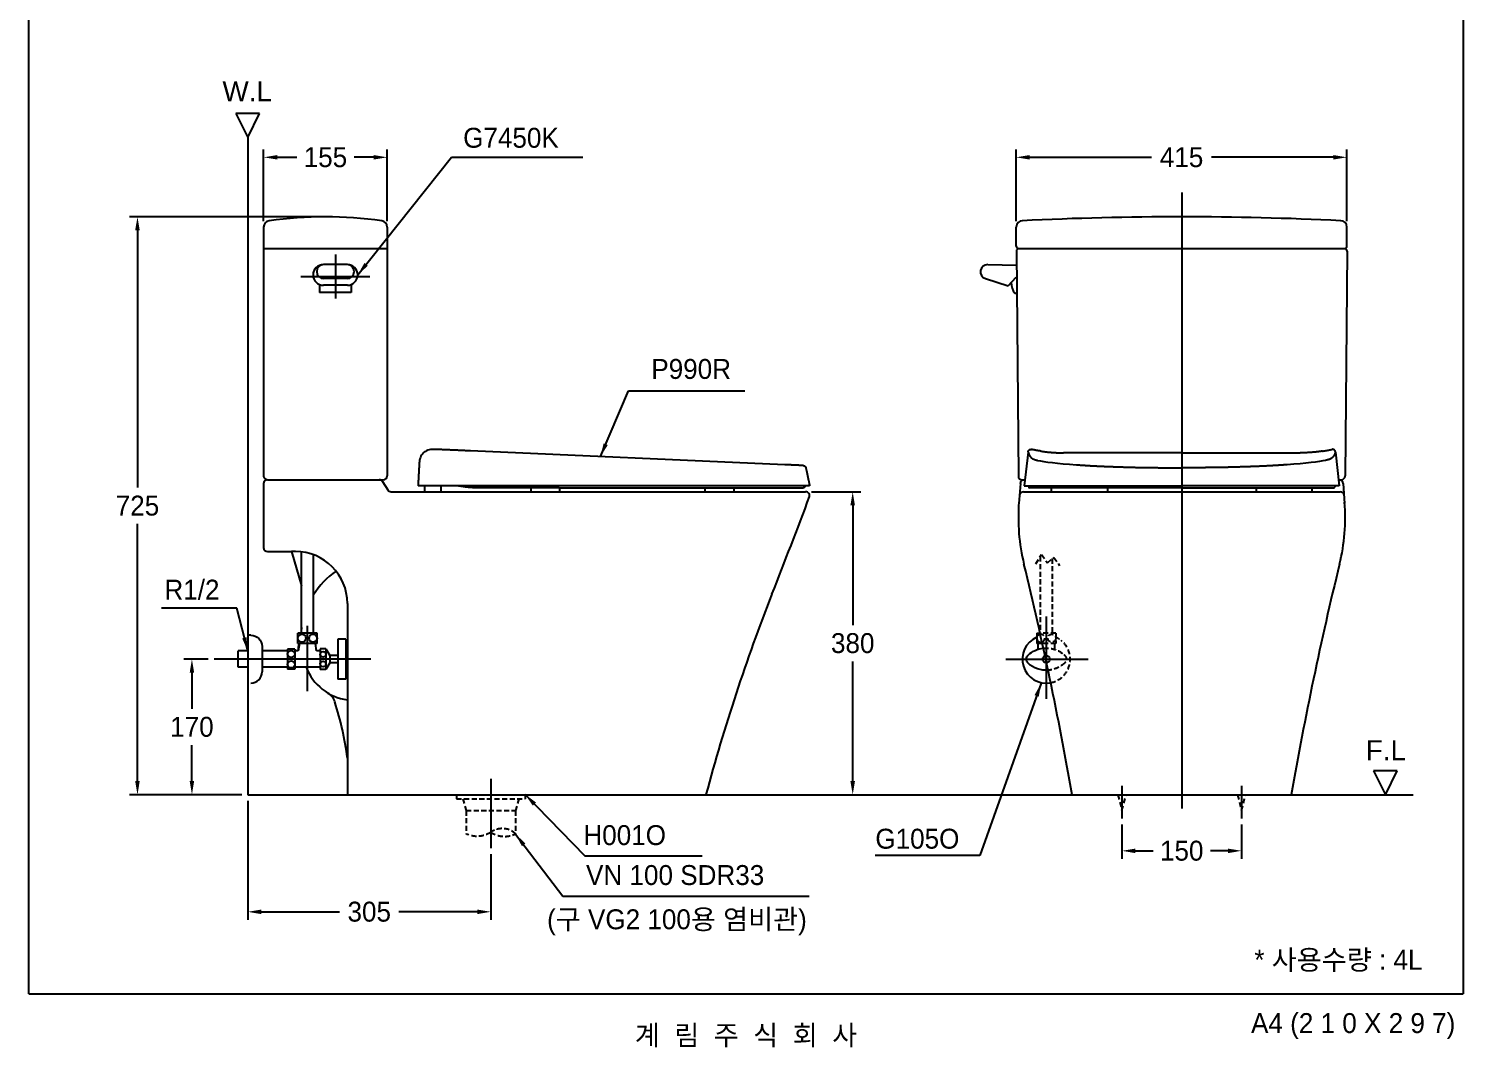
# Model space of a CAD drawing. Header units: millimetres. Extents: x 0 to 1800, y -67 to 2530.
# Drawn here: x 0 to 1800, y -67 to 1211 of the extents above; entities that cross this region are included whole.
import ezdxf
from ezdxf.enums import TextEntityAlignment as Align
from ezdxf.lldxf.tags import DXFTag

# ---------------------------------------------------------------- set-up
doc = ezdxf.new("R2010")
doc.units = ezdxf.units.MM
doc.linetypes.add('DASHED2', pattern=[9.525, 6.35, -3.175])
for name, color, linetype in [('TEXT', 7, 'Continuous'), ('내부선 및 부속', 4, 'Continuous'), ('도각라인', 255, 'Continuous'), ('외형선', 3, 'Continuous'), ('점선', 6, 'DASHED2'), ('중심선', 1, 'DASHED'), ('치수선', 7, 'Continuous')]:
    doc.layers.add(name, color=color, linetype=linetype)
doc.styles.add('____', font='')
doc.styles.add('타이틀', font='H2GTRM.TTF', dxfattribs={"height": 25})
doc.styles.get('____').set_extended_font_data('굴림')
tags = doc.linetypes.add('DASHDOT', pattern=[70, 31, -13, 13, -13]).pattern_tags.tags
tags[10:11] = [DXFTag(74, 4), DXFTag(75, 0), DXFTag(340, '0'), DXFTag(46, 0.0), DXFTag(50, 0.0), DXFTag(44, 0.0), DXFTag(45, 0.0)]
tags[8:9] = [DXFTag(74, 4), DXFTag(75, 0), DXFTag(340, '0'), DXFTag(46, 0.0), DXFTag(50, 0.0), DXFTag(44, 0.0), DXFTag(45, 0.0)]
tags[6:7] = [DXFTag(74, 4), DXFTag(75, 0), DXFTag(340, '0'), DXFTag(46, 0.0), DXFTag(50, 0.0), DXFTag(44, 0.0), DXFTag(45, 0.0)]
tags[4:5] = [DXFTag(74, 4), DXFTag(75, 0), DXFTag(340, '0'), DXFTag(46, 0.0), DXFTag(50, 0.0), DXFTag(44, 0.0), DXFTag(45, 0.0)]
tags = doc.linetypes.add('DASHED', pattern=[25.72, 12.86, -12.86]).pattern_tags.tags
tags[6:7] = [DXFTag(74, 4), DXFTag(75, 0), DXFTag(340, '0'), DXFTag(46, 0.0), DXFTag(50, 0.0), DXFTag(44, 0.0), DXFTag(45, 0.0)]
tags[4:5] = [DXFTag(74, 4), DXFTag(75, 0), DXFTag(340, '0'), DXFTag(46, 0.0), DXFTag(50, 0.0), DXFTag(44, 0.0), DXFTag(45, 0.0)]
doc.dimstyles.new('MSADIM', dxfattribs={"dimtxt": 33, "dimasz": 17, "dimexe": 10, "dimexo": 7.5, "dimgap": 10, "dimtad": 0, "dimtih": 1, "dimtoh": 1, "dimdec": 0, "dimzin": 1, "dimdsep": 46, "dimtxsty": '____', "dimcen": 11.25, "dimadec": 0, "dimazin": 0, "dimtfac": 1, "dimtdec": 0, "dimtix": 1, "dimtmove": 0, "dimatfit": 3, "dimfxl": 1, "dimtolj": 1, "dimtzin": 1, "dimarcsym": 0})

# ---------------------------------------------------------------- blocks, each defined once
blk = doc.blocks.new('*D2')
at = {"layer": '치수선', "color": 0, "linetype": 'Continuous', "lineweight": -2, "transparency": 16777216}
for p, q in [((982.3, 630), (1043.9, 630)), ((1033.9, 613), (1033.9, 462.8)), ((1033.9, 267), (1033.9, 417.2)), ((857.3, 250), (1043.9, 250))]:
    blk.add_line(p, q, dxfattribs=at)
at = {"layer": '치수선', "color": 0, "linetype": 'Continuous', "transparency": 16777216}
for points in [[(1031, 613), (1036.7, 613), (1033.9, 630)], [(1031, 267), (1036.7, 267), (1033.9, 250)]]:
    blk.add_solid(points, dxfattribs=at)
at = {"layer": '치수선', "color": 0, "linetype": 'Continuous', "transparency": 16777216, "insert": (1033.9, 440), "char_height": 25, "attachment_point": 5, "style": '____'}
blk.add_mtext('\\A1;380', dxfattribs=at)
blk = doc.blocks.new('*D3')
at = {"layer": '치수선', "color": 0, "linetype": 'Continuous', "lineweight": -2, "transparency": 16777216}
for p, q in [((274.8, 242.5), (274.8, 93.1)), ((579.8, 175.3), (579.8, 93.1)), ((291.8, 103.1), (390, 103.1)), ((562.8, 103.1), (464.6, 103.1))]:
    blk.add_line(p, q, dxfattribs=at)
at = {"layer": '치수선', "color": 0, "linetype": 'Continuous', "transparency": 16777216}
for points in [[(291.8, 105.9), (291.8, 100.2), (274.8, 103.1)], [(562.8, 105.9), (562.8, 100.2), (579.8, 103.1)]]:
    blk.add_solid(points, dxfattribs=at)
at = {"layer": '치수선', "color": 0, "linetype": 'Continuous', "transparency": 16777216, "insert": (427.3, 103.1), "char_height": 25, "attachment_point": 5, "style": '____'}
blk.add_mtext('\\A1;305', dxfattribs=at)
blk = doc.blocks.new('*D4')
at = {"layer": '치수선', "color": 0, "linetype": 'Continuous', "lineweight": -2, "transparency": 16777216}
for p, q in [((1371.7, 212.5), (1371.7, 169.6)), ((1521.7, 212.5), (1521.7, 169.6)), ((1388.7, 179.6), (1410.8, 179.6)), ((1504.7, 179.6), (1482.7, 179.6))]:
    blk.add_line(p, q, dxfattribs=at)
at = {"layer": '치수선', "color": 0, "linetype": 'Continuous', "transparency": 16777216}
for points in [[(1388.7, 182.4), (1388.7, 176.7), (1371.7, 179.6)], [(1504.7, 182.4), (1504.7, 176.7), (1521.7, 179.6)]]:
    blk.add_solid(points, dxfattribs=at)
at = {"layer": '치수선', "color": 0, "linetype": 'Continuous', "transparency": 16777216, "insert": (1446.7, 179.6), "char_height": 25, "attachment_point": 5, "style": '____'}
blk.add_mtext('\\A1;150', dxfattribs=at)
blk = doc.blocks.new('*D5')
at = {"layer": '치수선', "color": 0, "linetype": 'Continuous', "lineweight": -2, "transparency": 16777216}
for p, q in [((294.8, 969.5), (294.8, 1059.6)), ((311.8, 1049.6), (336.4, 1049.6)), ((432.8, 1049.6), (408.3, 1049.6)), ((449.8, 969.5), (449.8, 1059.6))]:
    blk.add_line(p, q, dxfattribs=at)
at = {"layer": '치수선', "color": 0, "linetype": 'Continuous', "transparency": 16777216}
for points in [[(311.8, 1052.4), (311.8, 1046.8), (294.8, 1049.6)], [(432.8, 1052.4), (432.8, 1046.8), (449.8, 1049.6)]]:
    blk.add_solid(points, dxfattribs=at)
at = {"layer": '치수선', "color": 0, "linetype": 'Continuous', "transparency": 16777216, "insert": (372.3, 1049.6), "char_height": 25, "attachment_point": 5, "style": '____'}
blk.add_mtext('\\A1;155', dxfattribs=at)
blk = doc.blocks.new('*D6')
at = {"layer": '치수선', "color": 0, "linetype": 'Continuous', "lineweight": -2, "transparency": 16777216}
for p, q in [((1239, 969.5), (1239, 1059.6)), ((1256, 1049.6), (1408.8, 1049.6)), ((1637, 1049.6), (1484.2, 1049.6)), ((1654, 969.5), (1654, 1059.6))]:
    blk.add_line(p, q, dxfattribs=at)
at = {"layer": '치수선', "color": 0, "linetype": 'Continuous', "transparency": 16777216}
for points in [[(1256, 1052.4), (1256, 1046.8), (1239, 1049.6)], [(1637, 1052.4), (1637, 1046.8), (1654, 1049.6)]]:
    blk.add_solid(points, dxfattribs=at)
at = {"layer": '치수선', "color": 0, "linetype": 'Continuous', "transparency": 16777216, "insert": (1446.5, 1049.6), "char_height": 25, "attachment_point": 5, "style": '____'}
blk.add_mtext('\\A1;415', dxfattribs=at)
blk = doc.blocks.new('*D7')
at = {"layer": '치수선', "color": 0, "linetype": 'Continuous', "lineweight": -2, "transparency": 16777216}
for p, q in [((225.3, 420), (194.8, 420)), ((204.8, 403), (204.8, 357.9)), ((204.8, 267), (204.8, 312.2)), ((267.3, 250), (194.8, 250))]:
    blk.add_line(p, q, dxfattribs=at)
at = {"layer": '치수선', "color": 0, "linetype": 'Continuous', "transparency": 16777216}
for points in [[(202, 403), (207.6, 403), (204.8, 420)], [(202, 267), (207.6, 267), (204.8, 250)]]:
    blk.add_solid(points, dxfattribs=at)
at = {"layer": '치수선', "color": 0, "linetype": 'Continuous', "transparency": 16777216, "insert": (204.8, 335), "char_height": 25, "attachment_point": 5, "style": '____'}
blk.add_mtext('\\A1;170', dxfattribs=at)
blk = doc.blocks.new('*D10')
at = {"layer": '치수선', "color": 0, "linetype": 'Continuous', "lineweight": -2, "transparency": 16777216}
for p, q in [((364.8, 975), (126.5, 975)), ((136.5, 958), (136.5, 635.4)), ((136.5, 267), (136.5, 589.7)), ((267.3, 250), (126.5, 250))]:
    blk.add_line(p, q, dxfattribs=at)
at = {"layer": '치수선', "color": 0, "linetype": 'Continuous', "transparency": 16777216}
for points in [[(133.6, 958), (139.3, 958), (136.5, 975)], [(133.6, 267), (139.3, 267), (136.5, 250)]]:
    blk.add_solid(points, dxfattribs=at)
at = {"layer": '치수선', "color": 0, "linetype": 'Continuous', "transparency": 16777216, "insert": (136.5, 612.5), "char_height": 25, "attachment_point": 5, "style": '____'}
blk.add_mtext('\\A1;725', dxfattribs=at)

msp = doc.modelspace()

# ---------------------------------------------------------------- linework, layer by layer
msp.add_line((1176.3, 173.7), (1061.9, 173.7))
at = {"layer": '내부선 및 부속'}
msp.add_line((1242, 935), (1651, 935), dxfattribs=at)
at = {"layer": '내부선 및 부속', "linetype": 'Continuous'}
for p, q in [((399.8, 915), (369.8, 915)), ((1203.4, 915), (1239.4, 914.3)), ((364.8, 890), (364.8, 880)), ((399.8, 889), (369.8, 889)), ((399.5, 897.4), (370.2, 897.4)), ((404.8, 890), (404.8, 880)), ((1200.5, 897.5), (1228.9, 888.5)), ((1228.9, 888.5), (1239.1, 899.3)), ((404.8, 880), (364.8, 880)), ((1237.2, 879.3), (1239.4, 879.3)), ((948.7, 663.9), (554.2, 681.3)), ((1253.9, 679.9), (1249.1, 637.5)), ((1639.6, 679.9), (1644.4, 637.5)), ((979.8, 637.5), (556.2, 637.5)), ((665.6, 635), (940, 635)), ((1246.7, 645), (1249.9, 645)), ((1248.1, 630), (1645.4, 630)), ((1250.2, 637.5), (1446.7, 637.6)), ((1254.7, 637.5), (1254.7, 636)), ((1446.7, 635), (1255.7, 635)), ((1643.3, 637.5), (1446.7, 637.6)), ((1446.7, 635), (1637.8, 635)), ((1638.8, 637.5), (1638.8, 636)), ((1643.6, 645), (1646.7, 645)), ((334.8, 555), (329.8, 555)), ((342.3, 452.8), (342.3, 554.6)), ((357.3, 452.8), (357.3, 551)), ((399.8, 490), (399.8, 295.8)), ((278.8, 450), (274.8, 450)), ((361.8, 452.8), (337.8, 452.8)), ((337.8, 439.8), (337.8, 452.8)), ((361.8, 439.8), (361.8, 452.8)), ((1264.7, 452.8), (1264.7, 439.8)), ((1264.7, 452.8), (1264.7, 452.8)), ((1264.7, 452.8), (1269, 452.8)), ((292.8, 436), (292.8, 404)), ((324.8, 432.5), (324.8, 407.5)), ((333.8, 432.5), (324.8, 432.5)), ((333.8, 432.5), (333.8, 407.5)), ((361.8, 439.8), (337.8, 439.8)), ((339.8, 439.8), (338.3, 430.3)), ((361.3, 430.3), (359.8, 439.8)), ((372.8, 433), (365.8, 433)), ((365.8, 433), (365.8, 407)), ((372.8, 433), (372.8, 407)), ((372.8, 433), (377.8, 424.8)), ((387.8, 445), (387.8, 395)), ((397.8, 445), (387.8, 445)), ((397.8, 445), (397.8, 395)), ((1271.9, 439.8), (1264.7, 439.8)), ((1266.2, 439.8), (1266.2, 432.4)), ((324.8, 430.3), (292.8, 430.3)), ((338.3, 430.3), (333.8, 430.3)), ((365.8, 430.3), (361.3, 430.3)), ((377.8, 415.3), (372.8, 407)), ((377.8, 424.8), (377.8, 415.3)), ((387.8, 424.8), (377.8, 424.8)), ((387.8, 415.3), (377.8, 415.3)), ((324.8, 409.8), (292.8, 409.8)), ((333.8, 407.5), (324.8, 407.5)), ((365.8, 409.8), (333.8, 409.8)), ((372.8, 407), (365.8, 407)), ((397.8, 395), (387.8, 395))]:
    msp.add_line(p, q, dxfattribs=at)
at = {"layer": '내부선 및 부속', "linetype": 'Continuous', "flags": 128}
for points in [[(278.8, 450, -0.414214), (292.8, 436)], [(1254, 425.2, -0.160117), (1273.2, 433.8, -0.160117)], [(397.8, 424.5, -0.31563), (397.8, 415.5)], [(1254, 414.9, -0.44), (1254, 425.2)], [(1279.1, 406.1, -0.205977), (1254, 414.9)]]:
    msp.add_lwpolyline(points, format="xyb", dxfattribs=at)
at = {"layer": '내부선 및 부속', "linetype": 'Continuous'}
for centre, radius in [((342.8, 446.4), 5), ((356.8, 446.2), 5), ((329.3, 426.5), 4.5), ((329.3, 413.5), 4.5), ((369.3, 426), 3.5), ((369.3, 414), 3.5), ((1276.7, 420), 4.5)]:
    msp.add_circle(centre, radius, dxfattribs=at)
for centre, radius, start, end in [((369.8, 902), 13, 90, 270), ((370.2, 906.2), 8.82, 90, 270), ((399.5, 906.2), 8.82, 270, 90), ((399.8, 902), 13, 270, 90), ((1203.2, 906), 9, 88.83, 252.4927), ((1257.5, 893.9), 25, 183.5491, 215.6999), ((1248.1, 625), 5, 90, 175.7025), ((1255.7, 636), 1, 180, 270), ((1637.8, 636), 1, 270, 0), ((1645.4, 625), 5, 4.2975, 90), ((334.8, 490), 65, 0, 90), ((446.2, 444.8), 105, 125.2345, 147.8504), ((1269.8, 446.2), 5, 95.1981, 289.7712), ((1276.7, 420), 30, 113.5781, 280.8378), ((278.8, 404), 14, 270, 360)]:
    msp.add_arc(centre, radius, start, end, dxfattribs=at)
at = {"layer": '내부선 및 부속'}
msp.add_arc((413, 430.4), 75, 172.7917, 180.0681, dxfattribs=at)
at = {"layer": '내부선 및 부속', "linetype": 'Continuous'}
for points, weights in [([(490.2, 667.6), (490, 666.2), (490, 664.9)], [1, 0.999320626259, 1]), ([(514.3, 683), (512.3, 683.1), (510.3, 683.2)], [1, 0.999995470047, 1]), ([(1254, 679.9), (1254.3, 679), (1254.6, 678.2)], [1, 0.999526798725, 1]), ([(1270.1, 681), (1264.1, 681.9), (1258.2, 683.2)], [1, 0.999574840069, 1]), ([(1270.1, 681), (1274.2, 680.4), (1278.2, 679.9)], [1, 0.999784946442, 1]), ([(1623.3, 681), (1619.3, 680.4), (1615.3, 679.9)], [1, 0.999784946442, 1]), ([(1623.3, 681), (1629.3, 681.9), (1635.3, 683.2)], [1, 0.999574840069, 1]), ([(1639.4, 679.9), (1639.2, 679), (1638.9, 678.2)], [1, 0.999526798725, 1]), ([(971.8, 662.9), (974.6, 662.8), (975.1, 660.1)], [1, 0.778958499432, 1]), ([(561.6, 635), (554.6, 635.1), (547.7, 636)], [1, 0.997681796551, 1]), ([(629.9, 631), (629.9, 630), (630.9, 630)], [1, 0.709890067577, 1]), ([(665.5, 630), (666.5, 630), (666.5, 631)], [1, 0.709461867809, 1]), ([(848.5, 631), (848.5, 630), (849.5, 630)], [1, 0.709890067577, 1]), ([(884.1, 630), (885.1, 630), (885.1, 631)], [1, 0.709461867809, 1]), ([(973.8, 637), (973.8, 635), (971.8, 635)], [1, 0.707106769085, 1]), ([(973.7, 637.5), (973.8, 637.3), (973.8, 637)], [1, 0.991444885731, 1]), ([(1284.1, 630), (1283.1, 630), (1283.1, 631)], [1, 0.709643244743, 1]), ([(1353.6, 631), (1353.6, 630), (1352.6, 630)], [1, 0.710410356522, 1]), ([(1539.9, 631), (1539.9, 630), (1540.9, 630)], [1, 0.710410356522, 1]), ([(1609.3, 630), (1610.3, 630), (1610.3, 631)], [1, 0.709643244743, 1])]:
    msp.add_rational_spline(points, weights, degree=2, dxfattribs=at)
msp.add_open_spline([(510.3, 683.2), (508.9, 683.3), (506.2, 683.2), (501.4, 682.5), (496, 680.1), (491.6, 674.6), (490.5, 670), (490.2, 667.6)], degree=3, knots=[0, 0, 0, 0, 0.146093, 0.279997, 0.515438, 0.744272, 1, 1, 1, 1], dxfattribs=at)
for points, degree in [([(554.2, 681.3), (534.3, 682.2), (514.3, 683)], 2), ([(1254.6, 678.2), (1255, 677.1), (1255.4, 676), (1256, 675), (1256.7, 674), (1257.5, 673.2)], 5), ([(1257.5, 673.2), (1258.8, 671.8), (1260.5, 670.8), (1262.5, 670.3), (1264.3, 669.8), (1266.1, 669.4)], 5), ([(1266.1, 669.4), (1274.3, 667.5), (1290.7, 665.7), (1314.5, 663.9)], 3), ([(1278.2, 679.9), (1282.2, 679.5), (1286.3, 679.2), (1290.3, 678.9), (1294.4, 678.9), (1298.4, 678.9)], 5), ([(1446.7, 678.9), (1372.6, 678.9), (1298.4, 678.9)], 2), ([(1446.7, 678.9), (1520.9, 678.9), (1595.1, 678.9)], 2), ([(1627.3, 669.4), (1619.2, 667.5), (1602.8, 665.7), (1578.9, 663.9)], 3), ([(1615.3, 679.9), (1611.3, 679.5), (1607.2, 679.2), (1603.2, 678.9), (1599.1, 678.9), (1595.1, 678.9)], 5), ([(1636, 673.2), (1634.7, 671.8), (1633, 670.8), (1631, 670.3), (1629.2, 669.8), (1627.3, 669.4)], 5), ([(1638.9, 678.2), (1638.5, 677.1), (1638.1, 676), (1637.5, 675), (1636.8, 674), (1636, 673.2)], 5), ([(490, 664.7), (489.2, 651.1), (488.5, 637.5)], 2), ([(970.7, 663), (959.7, 663.5), (948.7, 663.9)], 2), ([(971.8, 662.9), (971.6, 662.9), (971.4, 662.9), (971.1, 662.9), (970.9, 663), (970.7, 663)], 5), ([(975.1, 660.1), (977.5, 648.8), (979.8, 637.5)], 2), ([(1314.5, 663.9), (1325.8, 663.1), (1337, 662.4), (1348.2, 661.9), (1359.5, 661.5), (1370.7, 661.2)], 5), ([(1578.9, 663.9), (1567.7, 663.1), (1556.5, 662.4), (1545.2, 661.9), (1534, 661.5), (1522.8, 661.2)], 5), ([(492, 637.5), (490.3, 637.5), (488.5, 637.5)], 2), ([(556.2, 637.5), (524.1, 637.5), (492, 637.5)], 2), ([(496.5, 637.5), (496.5, 633.8), (496.5, 630)], 2), ([(517.5, 630), (517.5, 633.8), (517.5, 637.5)], 2), ([(547.7, 636), (542.6, 636.8), (537.5, 637.5)], 2), ([(665.6, 635), (613.8, 635), (561.9, 635)], 2), ([(629.9, 635), (629.9, 633), (629.9, 631)], 2), ([(666.5, 631), (666.5, 633), (666.5, 635)], 2), ([(848.5, 635), (848.5, 633), (848.5, 631)], 2), ([(885.1, 631), (885.1, 633), (885.1, 635)], 2), ([(940, 635), (955.9, 635), (971.8, 635)], 2), ([(1249.1, 637.5), (1249.7, 637.5), (1250.2, 637.5)], 2), ([(1262.8, 637.5), (1287.4, 637.5), (1312, 637.5)], 2), ([(1283.1, 631), (1283.1, 633), (1283.1, 635)], 2), ([(1353.6, 635), (1353.6, 633), (1353.6, 631)], 2), ([(1539.9, 635), (1539.9, 633), (1539.9, 631)], 2), ([(1630.7, 637.5), (1606.1, 637.5), (1581.5, 637.5)], 2), ([(1610.3, 631), (1610.3, 633), (1610.3, 635)], 2), ([(1644.3, 637.5), (1643.8, 637.5), (1643.3, 637.5)], 2)]:
    msp.add_open_spline(points, degree=degree, dxfattribs=at)
for points, weights, knots in [([(1254, 680.1), (1254.2, 681.7), (1255.4, 682.6), (1256.7, 683.5), (1258.2, 683.2)], [1, 0.914167582989, 1, 0.914167582989, 1], [0, 0, 0, 0.5, 0.5, 1, 1, 1]), ([(1639.5, 680.1), (1639.3, 681.7), (1638.1, 682.6), (1636.8, 683.5), (1635.3, 683.2)], [1, 0.914167582989, 1, 0.914167582989, 1], [0, 0, 0, 0.5, 0.5, 1, 1, 1]), ([(1370.7, 661.2), (1376, 661), (1381.2, 660.9), (1386.7, 660.7), (1392.1, 660.6), (1397.2, 660.5), (1402.3, 660.4), (1406.9, 660.4), (1411.5, 660.3), (1415.8, 660.3), (1420, 660.2), (1424, 660.2), (1427.9, 660.2), (1431.5, 660.1), (1435.2, 660.1), (1438.4, 660.1), (1441.6, 660.1), (1444.2, 660.1), (1446.7, 660.1)], [1, 0.999995648861, 1, 0.999996602535, 1, 0.999997615814, 1, 0.99999833107, 1, 0.999998748302, 1, 0.999998986721, 1, 0.99999922514, 1, 0.999999344349, 1, 0.999999642372, 1], [0, 0, 0, 0.138266, 0.138266, 0.281546, 0.281546, 0.414924, 0.414924, 0.536597, 0.536597, 0.648766, 0.648766, 0.752642, 0.752642, 0.847575, 0.847575, 0.932906, 0.932906, 1, 1, 1]), ([(1522.8, 661.2), (1517.5, 661), (1512.2, 660.9), (1506.8, 660.7), (1501.4, 660.6), (1496.3, 660.5), (1491.2, 660.4), (1486.6, 660.4), (1482, 660.3), (1477.7, 660.3), (1473.4, 660.2), (1469.5, 660.2), (1465.5, 660.2), (1461.9, 660.1), (1458.3, 660.1), (1455.1, 660.1), (1451.8, 660.1), (1449.3, 660.1), (1446.7, 660.1)], [1, 0.999995648861, 1, 0.999996602535, 1, 0.999997615814, 1, 0.99999833107, 1, 0.999998748302, 1, 0.999998986721, 1, 0.99999922514, 1, 0.999999344349, 1, 0.999999642372, 1], [0, 0, 0, 0.138266, 0.138266, 0.281546, 0.281546, 0.414924, 0.414924, 0.536597, 0.536597, 0.648766, 0.648766, 0.752642, 0.752642, 0.847575, 0.847575, 0.932906, 0.932906, 1, 1, 1])]:
    msp.add_rational_spline(points, weights, degree=2, knots=knots, dxfattribs=at)
at = {"layer": '도각라인', "color": 7}
for p, q in [((0, 0), (0, 2530)), ((1800, 2530), (1800, 0)), ((0, 0), (1800, 0))]:
    msp.add_line(p, q, dxfattribs=at)
at = {"layer": '외형선', "linetype": 'Continuous'}
for p, q in [((289.8, 1104.4), (259.8, 1104.4)), ((259.8, 1104.4), (274.8, 1074.4)), ((274.8, 1074.4), (289.8, 1104.4)), ((274.8, 1074.4), (274.8, 250)), ((1717.2, 280), (1687.2, 280)), ((1687.2, 280), (1702.2, 250)), ((1702.2, 250), (1717.2, 280)), ((274.8, 250), (1737, 250))]:
    msp.add_line(p, q, dxfattribs=at)
at = {"layer": '외형선'}
for p, q in [((294.8, 962), (294.8, 935)), ((449.8, 962), (449.8, 935)), ((1239, 938), (1239, 962)), ((1654, 938), (1654, 962)), ((294.8, 935), (294.8, 650)), ((294.8, 935), (449.8, 935)), ((294.8, 935), (449.8, 935)), ((449.8, 935), (449.8, 650)), ((1239.2, 932), (1241.7, 650)), ((1654.2, 932), (1651.7, 650)), ((294.8, 640), (294.8, 560)), ((299.8, 645), (439.8, 645)), ((299.8, 645), (444.8, 645)), ((444.1, 642.7), (450.6, 632.4)), ((454.8, 630), (974.8, 630)), ((1244.3, 640.4), (1242.4, 615.5)), ((1649.2, 640.4), (1651.1, 615.5)), ((299.8, 555), (329.8, 555)), ((329.8, 555), (342.3, 512.1)), ((399.8, 295.8), (399.8, 250)), ((399.8, 250), (849.8, 250)), ((1309.2, 250), (1584.2, 250))]:
    msp.add_line(p, q, dxfattribs=at)
for centre, radius, start, end in [((372.3, 481.5), 493.5, 81.7702, 98.2298), ((1446.5, -3015.5), 3990.5, 90, 92.8714), ((1446.5, -3015.5), 3990.5, 87.1286, 90), ((302.8, 962), 8, 98.2298, 180), ((441.8, 962), 8, 0, 81.7702), ((1247, 962), 8, 90, 180), ((1646, 962), 8, 0, 90), ((1242, 938), 3, 180, 270), ((1651, 938), 3, 270, 0), ((1242.2, 932), 3, 90, 180.5079), ((1651.2, 932), 3, 359.4921, 90), ((299.8, 650), 5, 180, 270), ((444.8, 650), 5, 270, 0), ((1246.7, 650), 5, 180.5079, 270), ((1646.7, 650), 5, 270, 0), ((299.8, 640), 5, 90, 180), ((439.8, 640), 5, 32.3335, 90), ((454.8, 635), 5, 212.3335, 270), ((974.8, 625), 5, 339.4107, 90), ((1249.2, 640), 5, 90, 180), ((1644.2, 640), 5, 0, 90), ((-6509.5, 3436.6), 8000, 338.4761, 339.41719), ((1488, 597.7), 246.3, 175.5479, 193.721), ((1405.5, 597.7), 246.3, 346.279, 4.4521), ((299.8, 560), 5, 180, 270), ((-3050, -510.3), 4425, 9.8936, 13.721), ((5943.4, -510.3), 4425, 166.279, 170.1064), ((3072.2, -342.3), 2300, 158.4761, 165.0748), ((441.4, 445.9), 100, 172.0231, 176.0745), ((408.7, 433.4), 65, 201.2725, 262.1585), ((365.1, 360.4), 20, 17.5759, 59.1279), ((-6.7, 242.6), 410, 7.4475, 17.5759)]:
    msp.add_arc(centre, radius, start, end, dxfattribs=at)
at = {"layer": '점선'}
for p, q in [((1263.8, 539.6), (1270.8, 551.4)), ((1269.2, 548.8), (1269.2, 452.8)), ((1270.8, 551.4), (1278.1, 540.8)), ((1278.1, 540.8), (1286.2, 547.7)), ((1284.2, 546.1), (1284.2, 452.8)), ((1286.2, 547.7), (1293.4, 537.2)), ((1288.7, 452.8), (1269, 452.8)), ((1288.7, 452.8), (1288.7, 439.8)), ((1288.7, 439.8), (1271.9, 439.8)), ((1287.2, 439.8), (1287.2, 432.4)), ((536.8, 250), (536.8, 245)), ((536.8, 245), (622.8, 245)), ((544.8, 245), (548.8, 230)), ((614.8, 245), (610.8, 230)), ((622.8, 250), (622.8, 245)), ((1366.7, 250), (1371.7, 230)), ((1371.7, 230), (1376.7, 250)), ((1516.7, 250), (1521.7, 230)), ((1521.7, 230), (1526.7, 250)), ((548.8, 230), (610.8, 230)), ((548.8, 230), (548.8, 200.7)), ((610.8, 230), (610.8, 200.7))]:
    msp.add_line(p, q, dxfattribs=at)
at = {"layer": '점선', "linetype": 'Continuous'}
for p, q in [((262.8, 409.8), (262.8, 430.3)), ((274.8, 430.3), (262.8, 430.3)), ((274.8, 409.8), (262.8, 409.8))]:
    msp.add_line(p, q, dxfattribs=at)
at = {"layer": '점선', "flags": 128}
for points in [[(1273.2, 433.8, -0.206142), (1298.6, 426)], [(1300.1, 415.5, -0.070322), (1292.5, 410)], [(1298.6, 426, -0.008828), (1299.5, 425.2)], [(1299.5, 425.2, -0.399115), (1300.1, 415.6, -0.399115)], [(1292.5, 410, -0.104864), (1279.1, 406.1, -0.104864)], [(579.8, 202.8, -0.258212), (548.8, 200.7)]]:
    msp.add_lwpolyline(points, format="xyb", dxfattribs=at)
at = {"layer": '점선'}
msp.add_circle((1283.7, 446.4), 5, dxfattribs=at)
for centre, radius, start, end in [((1269.8, 446.2), 5, 289.7712, 95.1981), ((1276.7, 420), 30, 280.8378, 50.864), ((1276.7, 420), 30, 56.5934, 66.4217), ((594.1, 183.1), 24.4, 46.5379, 125.7525), ((597.2, 229.8), 32.1, 237.1903, 295.1018)]:
    msp.add_arc(centre, radius, start, end, dxfattribs=at)
at = {"layer": '중심선', "linetype": 'DASHDOT'}
for p, q in [((1446.7, 1005.5), (1446.7, 232.5)), ((384.8, 927.7), (384.8, 872.4)), ((341.6, 900), (428.1, 900)), ((1276.7, 473.5), (1276.7, 370.4)), ((349.8, 379.8), (349.8, 462)), ((429.3, 420), (232.8, 420)), ((1226, 420), (1329.5, 420)), ((579.8, 270), (579.8, 182.8)), ((1371.7, 261.1), (1371.7, 220)), ((1521.7, 261.1), (1521.7, 220))]:
    msp.add_line(p, q, dxfattribs=at)
at = {"layer": '치수선', "linetype": 'Continuous'}
for p, q in [((547.3, 1049.6), (695.2, 1049.6)), ((769.7, 756.7), (898.5, 756.7)), ((714.6, 173.1), (844.9, 173.1)), ((687, 122.7), (979.3, 122.7))]:
    msp.add_line(p, q, dxfattribs=at)

# ---------------------------------------------------------------- texts
at = {"layer": 'TEXT', "style": '타이틀'}
for s, p in [('* 사용수량 : 4L', (1643.3, 42.9)), ('계  림  주  식  회  사', (900, -51.7))]:
    msp.add_text(s, height=25, dxfattribs=at).set_placement(p, align=Align.MIDDLE_CENTER)
msp.add_text('A4 (2 1 0 X 2 9 7)', height=25, dxfattribs=at).set_placement((1790, -36.5), align=Align.MIDDLE_RIGHT)
at = {"layer": 'TEXT', "char_height": 25, "attachment_point": 1, "line_spacing_factor": 0.963855, "style": '타이틀'}
for s, insert, width in [('\\fArial;W.L', (243.1, 1145), 248.993), ('\\A1;G7450K', (545.1, 1086.6), 248.993), ('\\A1;P990R', (781.2, 796.6), 248.993), ('\\A1;R1/2', (170.3, 519.7), 361.787), ('\\fArial;F.L', (1677.7, 318.3), 248.993), ('\\A1; H001O', (686.9, 211.8), 248.993), ('\\A1; G105O', (1053.2, 207.3), 248.993), ('\\A1;VN 100 SDR33', (699.3, 161.7), 379.657), ('\\A1;(구 VG2 100{\\fGulim|b0|i0|c129|p50;용 염비관)}', (650.4, 106.2), 379.657)]:
    msp.add_mtext(s, dxfattribs=dict(at, insert=insert, width=width))

# ---------------------------------------------------------------- dimensions: what is measured, and where the dimension line sits
at = {"layer": '치수선', "linetype": 'Continuous'}
for base, p1, p2, picture, middle in [((449.8, 1049.6), (294.8, 962), (449.8, 962), '*D5', (372.3, 1049.6)), ((1654, 1049.6), (1239, 962), (1654, 962), '*D6', (1446.5, 1049.6)), ((1521.7, 179.6), (1371.7, 220), (1521.7, 220), '*D4', (1446.7, 179.6))]:
    dim = msp.add_linear_dim(base=base, p1=p1, p2=p2, dimstyle='MSADIM', override={"dimtxt": 25}, dxfattribs=at)
    dim.commit()
    dim.dimension.update_dxf_attribs({"geometry": picture, "text_midpoint": middle})
for base, p1, p2, picture, middle in [((136.5, 250), (372.3, 975), (274.8, 250), '*D10', (136.5, 612.5)), ((1033.9, 630), (849.8, 250), (974.8, 630), '*D2', (1033.9, 440)), ((204.8, 250), (232.8, 420), (274.8, 250), '*D7', (204.8, 335))]:
    dim = msp.add_linear_dim(base=base, p1=p1, p2=p2, angle=90, dimstyle='MSADIM', override={"dimtxt": 25}, dxfattribs=at)
    dim.commit()
    dim.dimension.update_dxf_attribs({"geometry": picture, "text_midpoint": middle})
dim = msp.add_linear_dim(base=(579.8, 103.1), p1=(274.8, 250), p2=(579.8, 182.8), dimstyle='MSADIM', override={"dimtxt": 25}, dxfattribs=at)
dim.commit()
dim.dimension.update_dxf_attribs({"geometry": '*D3', "text_midpoint": (427.3, 103.1), "dimtype": 160})

# ---------------------------------------------------------------- leaders
at = {"layer": '치수선', "linetype": 'Continuous', "annotation_type": 0, "has_hookline": 1, "hookline_direction": 0}
for points, override in [([(412.8, 902), (530.3, 1049.6), (547.3, 1049.6)], {"dimtxt": 25}), ([(717.3, 674.1), (752.7, 756.7), (769.7, 756.7)], {"dimtxt": 25}), ([(622.7, 250.5), (697.6, 173.1), (714.6, 173.1)], {"dimtxt": 30}), ([(610.8, 200.6), (670, 122.7), (687, 122.7)], {"dimtxt": 25})]:
    msp.add_leader(points, dimstyle='MSADIM', override=override, dxfattribs=at)
at = {"layer": '치수선', "linetype": 'Continuous'}
msp.add_leader([(274.8, 430.3), (261.1, 483.9), (166.8, 483.9)], dimstyle='MSADIM', override={"dimtxt": 25}, dxfattribs=at)
at = {"layer": '치수선', "linetype": 'Continuous', "annotation_type": 0, "has_hookline": 1, "hookline_direction": 0, "horizontal_direction": (-1, 0, 0)}
msp.add_leader([(1270.4, 390), (1193.3, 173.7), (1176.3, 173.7)], dimstyle='MSADIM', override={"dimtxt": 25}, dxfattribs=at)

doc.saveas('drawing.dxf')
